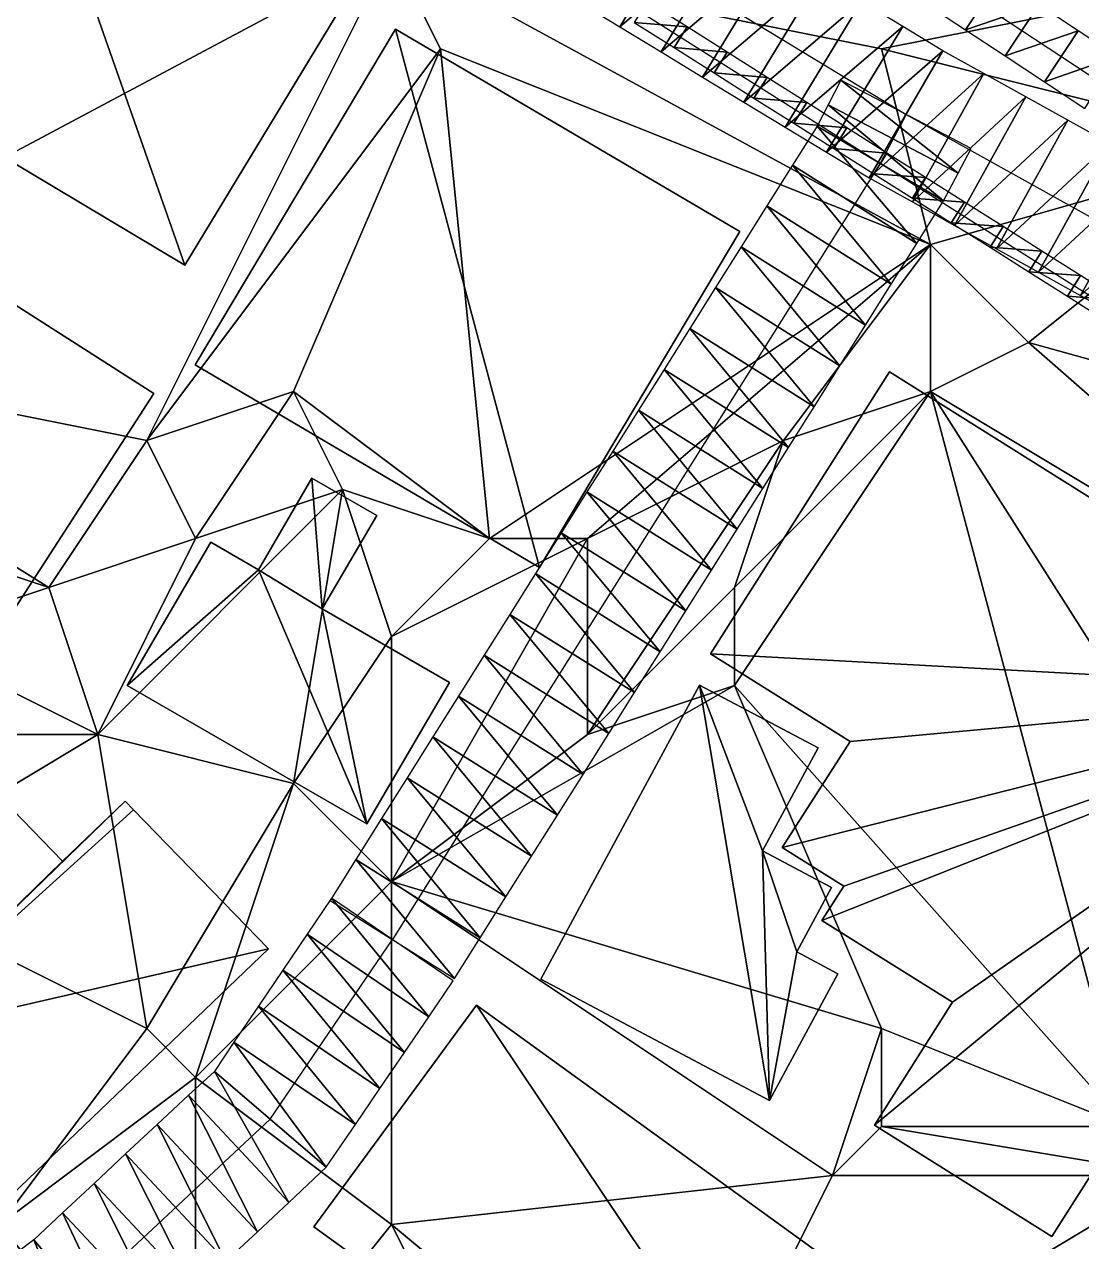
# Model space of a CAD drawing. Header units: metres. Extents: x -1103 to 901, y -902 to 905.
# Drawn here: x -992.99 to -949.83, y 61.3 to 110.99 of the extents above; entities that cross this region are included whole.
import ezdxf

# ---------------------------------------------------------------- set-up
doc = ezdxf.new("R2010")
doc.units = ezdxf.units.M
for name, color, linetype in [('OSM_BUILDING_FOOTPRINTS', 7, 'CONTINUOUS'), ('OSM_BUILDING_ROOFS', 1, 'CONTINUOUS'), ('OSM_BUILDING_WALLS', 8, 'CONTINUOUS'), ('OSM_PATH_AXES', 30, 'CONTINUOUS'), ('OSM_PATH_SURFACE', 30, 'CONTINUOUS'), ('OSM_ROAD_AXES', 2, 'CONTINUOUS'), ('OSM_ROAD_SURFACE', 9, 'CONTINUOUS'), ('OSM_TERRAIN', 3, 'CONTINUOUS')]:
    doc.layers.add(name, color=color, linetype=linetype)

msp = doc.modelspace()

# ---------------------------------------------------------------- linework, layer by layer
at = {"layer": 'OSM_BUILDING_FOOTPRINTS'}
for points in [[(-1002.442, 110.713, 16), (-994.439, 123.929, 16), (-978.444, 114.374, 16), (-986.447, 101.159, 16), (-1002.442, 110.713, 16)], [(-986.016, 97.089, 16.277), (-977.836, 110.802, 16.277), (-963.787, 102.541, 16.277), (-971.966, 88.817, 16.277), (-986.016, 97.089, 16.277)], [(-1015.087, 93.594, 16.032), (-1005.095, 109.065, 16.032), (-998.882, 105.106, 16.032), (-998.352, 105.936, 16.032), (-996.406, 104.697, 16.032), (-997.876, 102.419, 16.032), (-987.707, 95.928, 16.032), (-993.388, 87.147, 16.032), (-1002.353, 92.875, 16.032), (-1007.294, 96.027, 16.032), (-1010.688, 90.785, 16.032), (-1015.087, 93.594, 16.032)], [(-957.674, 96.802, 17.085), (-936.893, 83.764, 17.085), (-951.052, 61.502, 17.085), (-958.292, 66.047, 17.085), (-955.109, 71.068, 17.085), (-960.437, 74.407, 17.085), (-959.542, 75.812, 17.085), (-962.051, 77.382, 17.085), (-959.287, 81.717, 17.085), (-964.98, 85.289, 17.085), (-957.674, 96.802, 17.085)], [(-985.385, 89.856, 17.012), (-983.429, 88.728, 17.012), (-981.251, 92.466, 17.012), (-978.61, 90.94, 17.012), (-980.842, 87.125, 17.012), (-975.636, 84.117, 17.012), (-979.007, 78.355, 17.012), (-988.801, 84.006, 17.012), (-985.385, 89.856, 17.012)], [(-971.911, 72.007, 17.526), (-965.433, 84.017, 17.526), (-960.592, 81.452, 17.526), (-962.858, 77.249, 17.526), (-960.039, 75.757, 17.526), (-961.454, 73.124, 17.526), (-959.785, 72.229, 17.526), (-962.57, 67.053, 17.526), (-971.911, 72.007, 17.526)], [(-1003.226, 65.416, 16.668), (-998.838, 69.618, 16.668), (-1001.7, 72.571, 16.668), (-1000.098, 74.108, 16.668), (-1001.402, 75.446, 16.668), (-998.926, 77.824, 16.668), (-999.645, 78.565, 16.668), (-996.262, 81.805, 16.668), (-994.295, 79.77, 16.668), (-991.443, 76.829, 16.668), (-988.878, 79.284, 16.668), (-988.536, 78.93, 16.668), (-983.02, 73.246, 16.668), (-997.433, 59.444, 16.668), (-1003.226, 65.416, 16.668)], [(-981.173, 61.899, 17.627), (-974.541, 70.946, 17.627), (-949.858, 53.097, 17.627), (-956.501, 44.039, 17.627), (-981.173, 61.899, 17.627)]]:
    msp.add_polyline3d(points, close=True, dxfattribs=at)
at = {"layer": 'OSM_BUILDING_ROOFS'}
for points in [[(-994.439, 123.929, 27.6), (-1002.442, 110.713, 27.6), (-986.447, 101.159, 27.6)], [(-994.439, 123.929, 27.6), (-986.447, 101.159, 27.6), (-978.444, 114.374, 27.6)], [(-977.836, 110.802, 27.877), (-986.016, 97.089, 27.877), (-971.966, 88.817, 27.877)], [(-977.836, 110.802, 27.877), (-971.966, 88.817, 27.877), (-963.787, 102.541, 27.877)], [(-993.388, 87.147, 34.032), (-987.707, 95.928, 34.032), (-997.876, 102.419, 34.032)], [(-936.893, 83.764, 38.285), (-957.674, 96.802, 38.285), (-964.98, 85.289, 38.285)], [(-980.842, 87.125, 28.612), (-981.251, 92.466, 28.612), (-983.429, 88.728, 28.612)], [(-980.842, 87.125, 28.612), (-978.61, 90.94, 28.612), (-981.251, 92.466, 28.612)], [(-983.429, 88.728, 28.612), (-985.385, 89.856, 28.612), (-988.801, 84.006, 28.612)], [(-983.429, 88.728, 28.612), (-988.801, 84.006, 28.612), (-979.007, 78.355, 28.612)], [(-980.842, 87.125, 28.612), (-983.429, 88.728, 28.612), (-979.007, 78.355, 28.612)], [(-979.007, 78.355, 28.612), (-975.636, 84.117, 28.612), (-980.842, 87.125, 28.612)], [(-936.893, 83.764, 38.285), (-964.98, 85.289, 38.285), (-959.287, 81.717, 38.285)], [(-965.433, 84.017, 29.126), (-971.911, 72.007, 29.126), (-962.57, 67.053, 29.126)], [(-962.858, 77.249, 29.126), (-960.592, 81.452, 29.126), (-965.433, 84.017, 29.126)], [(-962.858, 77.249, 29.126), (-965.433, 84.017, 29.126), (-962.57, 67.053, 29.126)], [(-936.893, 83.764, 38.285), (-959.287, 81.717, 38.285), (-962.051, 77.382, 38.285)], [(-936.893, 83.764, 38.285), (-962.051, 77.382, 38.285), (-959.542, 75.812, 38.285)], [(-936.893, 83.764, 38.285), (-959.542, 75.812, 38.285), (-960.437, 74.407, 38.285)], [(-936.893, 83.764, 38.285), (-960.437, 74.407, 38.285), (-955.109, 71.068, 38.285)], [(-936.893, 83.764, 38.285), (-955.109, 71.068, 38.285), (-958.292, 66.047, 38.285)], [(-936.893, 83.764, 38.285), (-958.292, 66.047, 38.285), (-951.052, 61.502, 38.285)], [(-998.838, 69.618, 28.268), (-991.443, 76.829, 28.268), (-994.295, 79.77, 28.268)], [(-998.838, 69.618, 28.268), (-988.536, 78.93, 28.268), (-988.878, 79.284, 28.268)], [(-998.838, 69.618, 28.268), (-988.878, 79.284, 28.268), (-991.443, 76.829, 28.268)], [(-998.838, 69.618, 28.268), (-983.02, 73.246, 28.268), (-988.536, 78.93, 28.268)], [(-961.454, 73.124, 29.126), (-960.039, 75.757, 29.126), (-962.858, 77.249, 29.126)], [(-962.858, 77.249, 29.126), (-962.57, 67.053, 29.126), (-961.454, 73.124, 29.126)], [(-998.838, 69.618, 28.268), (-997.433, 59.444, 28.268), (-983.02, 73.246, 28.268)], [(-962.57, 67.053, 29.126), (-959.785, 72.229, 29.126), (-961.454, 73.124, 29.126)], [(-974.541, 70.946, 35.627), (-981.173, 61.899, 35.627), (-956.501, 44.039, 35.627)], [(-974.541, 70.946, 35.627), (-956.501, 44.039, 35.627), (-949.858, 53.097, 35.627)]]:
    msp.add_3dface(points, dxfattribs=at)
at = {"layer": 'OSM_BUILDING_WALLS'}
for points in [[(-986.447, 101.159, 16), (-978.444, 114.374, 16), (-978.444, 114.374, 27.6)], [(-986.447, 101.159, 16), (-978.444, 114.374, 27.6), (-986.447, 101.159, 27.6)], [(-1002.442, 110.713, 16), (-986.447, 101.159, 16), (-986.447, 101.159, 27.6)], [(-1002.442, 110.713, 16), (-986.447, 101.159, 27.6), (-1002.442, 110.713, 27.6)], [(-977.836, 110.802, 16.277), (-986.016, 97.089, 16.277), (-986.016, 97.089, 27.877)], [(-977.836, 110.802, 16.277), (-986.016, 97.089, 27.877), (-977.836, 110.802, 27.877)], [(-963.787, 102.541, 16.277), (-977.836, 110.802, 16.277), (-977.836, 110.802, 27.877)], [(-963.787, 102.541, 16.277), (-977.836, 110.802, 27.877), (-963.787, 102.541, 27.877)], [(-987.707, 95.928, 16.032), (-997.876, 102.419, 16.032), (-997.876, 102.419, 34.032)], [(-987.707, 95.928, 16.032), (-997.876, 102.419, 34.032), (-987.707, 95.928, 34.032)], [(-971.966, 88.817, 16.277), (-963.787, 102.541, 16.277), (-963.787, 102.541, 27.877)], [(-971.966, 88.817, 16.277), (-963.787, 102.541, 27.877), (-971.966, 88.817, 27.877)], [(-986.016, 97.089, 16.277), (-971.966, 88.817, 16.277), (-971.966, 88.817, 27.877)], [(-986.016, 97.089, 16.277), (-971.966, 88.817, 27.877), (-986.016, 97.089, 27.877)], [(-957.674, 96.802, 17.085), (-964.98, 85.289, 17.085), (-964.98, 85.289, 38.285)], [(-957.674, 96.802, 17.085), (-964.98, 85.289, 38.285), (-957.674, 96.802, 38.285)], [(-936.893, 83.764, 17.085), (-957.674, 96.802, 17.085), (-957.674, 96.802, 38.285)], [(-936.893, 83.764, 17.085), (-957.674, 96.802, 38.285), (-936.893, 83.764, 38.285)], [(-993.388, 87.147, 16.032), (-987.707, 95.928, 16.032), (-987.707, 95.928, 34.032)], [(-993.388, 87.147, 16.032), (-987.707, 95.928, 34.032), (-993.388, 87.147, 34.032)], [(-981.251, 92.466, 17.012), (-983.429, 88.728, 17.012), (-983.429, 88.728, 28.612)], [(-981.251, 92.466, 17.012), (-983.429, 88.728, 28.612), (-981.251, 92.466, 28.612)], [(-978.61, 90.94, 17.012), (-981.251, 92.466, 17.012), (-981.251, 92.466, 28.612)], [(-978.61, 90.94, 17.012), (-981.251, 92.466, 28.612), (-978.61, 90.94, 28.612)], [(-980.842, 87.125, 17.012), (-978.61, 90.94, 17.012), (-978.61, 90.94, 28.612)], [(-980.842, 87.125, 17.012), (-978.61, 90.94, 28.612), (-980.842, 87.125, 28.612)], [(-985.385, 89.856, 17.012), (-988.801, 84.006, 17.012), (-988.801, 84.006, 28.612)], [(-985.385, 89.856, 17.012), (-988.801, 84.006, 28.612), (-985.385, 89.856, 28.612)], [(-983.429, 88.728, 17.012), (-985.385, 89.856, 17.012), (-985.385, 89.856, 28.612)], [(-983.429, 88.728, 17.012), (-985.385, 89.856, 28.612), (-983.429, 88.728, 28.612)], [(-975.636, 84.117, 17.012), (-980.842, 87.125, 17.012), (-980.842, 87.125, 28.612)], [(-975.636, 84.117, 17.012), (-980.842, 87.125, 28.612), (-975.636, 84.117, 28.612)], [(-964.98, 85.289, 17.085), (-959.287, 81.717, 17.085), (-959.287, 81.717, 38.285)], [(-964.98, 85.289, 17.085), (-959.287, 81.717, 38.285), (-964.98, 85.289, 38.285)], [(-988.801, 84.006, 17.012), (-979.007, 78.355, 17.012), (-979.007, 78.355, 28.612)], [(-988.801, 84.006, 17.012), (-979.007, 78.355, 28.612), (-988.801, 84.006, 28.612)], [(-979.007, 78.355, 17.012), (-975.636, 84.117, 17.012), (-975.636, 84.117, 28.612)], [(-979.007, 78.355, 17.012), (-975.636, 84.117, 28.612), (-979.007, 78.355, 28.612)], [(-965.433, 84.017, 17.526), (-971.911, 72.007, 17.526), (-971.911, 72.007, 29.126)], [(-965.433, 84.017, 17.526), (-971.911, 72.007, 29.126), (-965.433, 84.017, 29.126)], [(-960.592, 81.452, 17.526), (-965.433, 84.017, 17.526), (-965.433, 84.017, 29.126)], [(-960.592, 81.452, 17.526), (-965.433, 84.017, 29.126), (-960.592, 81.452, 29.126)], [(-951.052, 61.502, 17.085), (-936.893, 83.764, 17.085), (-936.893, 83.764, 38.285)], [(-951.052, 61.502, 17.085), (-936.893, 83.764, 38.285), (-951.052, 61.502, 38.285)], [(-959.287, 81.717, 17.085), (-962.051, 77.382, 17.085), (-962.051, 77.382, 38.285)], [(-959.287, 81.717, 17.085), (-962.051, 77.382, 38.285), (-959.287, 81.717, 38.285)], [(-962.858, 77.249, 17.526), (-960.592, 81.452, 17.526), (-960.592, 81.452, 29.126)], [(-962.858, 77.249, 17.526), (-960.592, 81.452, 29.126), (-962.858, 77.249, 29.126)], [(-991.443, 76.829, 16.668), (-994.295, 79.77, 16.668), (-994.295, 79.77, 28.268)], [(-991.443, 76.829, 16.668), (-994.295, 79.77, 28.268), (-991.443, 76.829, 28.268)], [(-988.878, 79.284, 16.668), (-991.443, 76.829, 16.668), (-991.443, 76.829, 28.268)], [(-988.878, 79.284, 16.668), (-991.443, 76.829, 28.268), (-988.878, 79.284, 28.268)], [(-988.536, 78.93, 16.668), (-988.878, 79.284, 16.668), (-988.878, 79.284, 28.268)], [(-988.536, 78.93, 16.668), (-988.878, 79.284, 28.268), (-988.536, 78.93, 28.268)], [(-983.02, 73.246, 16.668), (-988.536, 78.93, 16.668), (-988.536, 78.93, 28.268)], [(-983.02, 73.246, 16.668), (-988.536, 78.93, 28.268), (-983.02, 73.246, 28.268)], [(-960.039, 75.757, 17.526), (-962.858, 77.249, 17.526), (-962.858, 77.249, 29.126)], [(-960.039, 75.757, 17.526), (-962.858, 77.249, 29.126), (-960.039, 75.757, 29.126)], [(-962.051, 77.382, 17.085), (-959.542, 75.812, 17.085), (-959.542, 75.812, 38.285)], [(-962.051, 77.382, 17.085), (-959.542, 75.812, 38.285), (-962.051, 77.382, 38.285)], [(-961.454, 73.124, 17.526), (-960.039, 75.757, 17.526), (-960.039, 75.757, 29.126)], [(-961.454, 73.124, 17.526), (-960.039, 75.757, 29.126), (-961.454, 73.124, 29.126)], [(-959.542, 75.812, 17.085), (-960.437, 74.407, 17.085), (-960.437, 74.407, 38.285)], [(-959.542, 75.812, 17.085), (-960.437, 74.407, 38.285), (-959.542, 75.812, 38.285)], [(-960.437, 74.407, 17.085), (-955.109, 71.068, 17.085), (-955.109, 71.068, 38.285)], [(-960.437, 74.407, 17.085), (-955.109, 71.068, 38.285), (-960.437, 74.407, 38.285)], [(-997.433, 59.444, 16.668), (-983.02, 73.246, 16.668), (-983.02, 73.246, 28.268)], [(-997.433, 59.444, 16.668), (-983.02, 73.246, 28.268), (-997.433, 59.444, 28.268)], [(-959.785, 72.229, 17.526), (-961.454, 73.124, 17.526), (-961.454, 73.124, 29.126)], [(-959.785, 72.229, 17.526), (-961.454, 73.124, 29.126), (-959.785, 72.229, 29.126)], [(-962.57, 67.053, 17.526), (-959.785, 72.229, 17.526), (-959.785, 72.229, 29.126)], [(-962.57, 67.053, 17.526), (-959.785, 72.229, 29.126), (-962.57, 67.053, 29.126)], [(-971.911, 72.007, 17.526), (-962.57, 67.053, 17.526), (-962.57, 67.053, 29.126)], [(-971.911, 72.007, 17.526), (-962.57, 67.053, 29.126), (-971.911, 72.007, 29.126)], [(-974.541, 70.946, 17.627), (-981.173, 61.899, 17.627), (-981.173, 61.899, 35.627)], [(-974.541, 70.946, 17.627), (-981.173, 61.899, 35.627), (-974.541, 70.946, 35.627)], [(-949.858, 53.097, 17.627), (-974.541, 70.946, 17.627), (-974.541, 70.946, 35.627)], [(-949.858, 53.097, 17.627), (-974.541, 70.946, 35.627), (-949.858, 53.097, 35.627)], [(-955.109, 71.068, 17.085), (-958.292, 66.047, 17.085), (-958.292, 66.047, 38.285)], [(-955.109, 71.068, 17.085), (-958.292, 66.047, 38.285), (-955.109, 71.068, 38.285)], [(-958.292, 66.047, 17.085), (-951.052, 61.502, 17.085), (-951.052, 61.502, 38.285)], [(-958.292, 66.047, 17.085), (-951.052, 61.502, 38.285), (-958.292, 66.047, 38.285)], [(-981.173, 61.899, 17.627), (-956.501, 44.039, 17.627), (-956.501, 44.039, 35.627)], [(-981.173, 61.899, 17.627), (-956.501, 44.039, 35.627), (-981.173, 61.899, 35.627)]]:
    msp.add_3dface(points, dxfattribs=at)
at = {"layer": 'OSM_PATH_AXES'}
for points in [[(-966.805, 120.324, 18.023), (-949.041, 108.624, 18.629), (-915.128, 88.331, 19.102), (-908.098, 83.454, 19.241), (-898.613, 78.135, 19.687), (-871.885, 62.509, 19.656), (-840.349, 43.665, 18.442), (-808.967, 23.594, 16.412), (-790.186, 11.396, 16.733), (-789.125, 10.202, 16.702), (-784.129, 6.431, 17.328), (-774.921, -1.598, 17.995), (-758.362, -14.625, 18.592), (-741.748, -31.512, 20.176), (-735.857, -37.053, 19.852), (-700.871, -69.51, 20.233)], [(-728.539, -50.766, 21.259), (-740.676, -40.835, 20.932), (-757.997, -26.259, 19.966), (-782.095, -4.164, 17.696), (-794.287, 10.268, 16.676), (-809.84, 21.703, 16.404), (-816.87, 26.801, 17.225), (-830.411, 35.039, 17.679), (-843.665, 43.046, 18.705), (-863.429, 54.58, 19.599), (-875.942, 62.62, 19.948), (-888.4, 68.503, 20.089), (-919.505, 82.547, 19.404), (-935.898, 91.317, 19.055), (-958.05, 105.317, 18.452), (-980.876, 119.738, 18.084)]]:
    msp.add_polyline3d(points, dxfattribs=at)
at = {"layer": 'OSM_PATH_SURFACE'}
for points in [[(-956.188, 111.835, 18.438), (-954.573, 110.771, 18.457), (-953.198, 112.859, 18.38)], [(-954.573, 110.771, 18.457), (-951.583, 111.795, 18.515), (-953.198, 112.859, 18.38)], [(-965.935, 110.89, 18.294), (-967.565, 111.92, 18.249), (-968.1, 111.075, 18.269)], [(-954.573, 110.771, 18.457), (-952.958, 109.707, 18.548), (-951.583, 111.795, 18.515)], [(-952.958, 109.707, 18.548), (-949.968, 110.732, 18.582), (-951.583, 111.795, 18.515)], [(-965.935, 110.89, 18.294), (-968.1, 111.075, 18.269), (-966.469, 110.045, 18.314)], [(-964.305, 109.86, 18.34), (-965.935, 110.89, 18.294), (-966.469, 110.045, 18.314)], [(-952.958, 109.707, 18.548), (-951.344, 108.644, 18.644), (-949.968, 110.732, 18.582)], [(-951.344, 108.644, 18.644), (-948.377, 109.683, 18.677), (-949.968, 110.732, 18.582)], [(-964.305, 109.86, 18.34), (-966.469, 110.045, 18.314), (-964.839, 109.015, 18.36)], [(-962.674, 108.83, 18.385), (-964.305, 109.86, 18.34), (-964.839, 109.015, 18.36)], [(-951.344, 108.644, 18.644), (-949.706, 107.565, 18.732), (-948.377, 109.683, 18.677)], [(-962.674, 108.83, 18.385), (-964.839, 109.015, 18.36), (-963.208, 107.985, 18.405)], [(-961.044, 107.8, 18.431), (-962.674, 108.83, 18.385), (-963.208, 107.985, 18.405)], [(-961.044, 107.8, 18.431), (-963.208, 107.985, 18.405), (-961.578, 106.955, 18.451)], [(-959.413, 106.77, 18.476), (-961.044, 107.8, 18.431), (-961.578, 106.955, 18.451)], [(-959.413, 106.77, 18.476), (-961.578, 106.955, 18.451), (-959.947, 105.925, 18.497)], [(-957.783, 105.74, 18.522), (-959.413, 106.77, 18.476), (-959.947, 105.925, 18.497)], [(-957.783, 105.74, 18.522), (-959.947, 105.925, 18.497), (-958.317, 104.895, 18.542)], [(-956.2, 104.74, 18.578), (-957.783, 105.74, 18.522), (-958.317, 104.895, 18.542)], [(-956.2, 104.74, 18.578), (-958.317, 104.895, 18.542), (-956.735, 103.895, 18.586)], [(-954.618, 103.74, 18.655), (-956.2, 104.74, 18.578), (-956.735, 103.895, 18.586)], [(-954.618, 103.74, 18.655), (-956.735, 103.895, 18.586), (-955.152, 102.895, 18.657)], [(-953.036, 102.74, 18.734), (-954.618, 103.74, 18.655), (-955.152, 102.895, 18.657)], [(-953.036, 102.74, 18.734), (-955.152, 102.895, 18.657), (-953.57, 101.895, 18.747)], [(-951.454, 101.74, 18.835), (-953.036, 102.74, 18.734), (-953.57, 101.895, 18.747)], [(-951.454, 101.74, 18.835), (-953.57, 101.895, 18.747), (-951.988, 100.895, 18.848)], [(-949.871, 100.74, 18.936), (-951.454, 101.74, 18.835), (-951.988, 100.895, 18.848)], [(-949.871, 100.74, 18.936), (-951.988, 100.895, 18.848), (-950.406, 99.894, 18.949)], [(-948.289, 99.74, 18.987), (-949.871, 100.74, 18.936), (-950.406, 99.894, 18.949)], [(-948.289, 99.74, 18.987), (-950.406, 99.894, 18.949), (-948.823, 98.894, 18.984)]]:
    msp.add_3dface(points, dxfattribs=at)
at = {"layer": 'OSM_ROAD_AXES'}
for points in [[(-1100, 195.877, 17.277), (-1097.528, 194.262, 17.366), (-1065.394, 173.671, 18.048), (-1011.009, 140.042, 18.046), (-957, 107.319, 18.41), (-917.527, 85.368, 19.253), (-809.409, 22.466, 16.407), (-793.16, 9.781, 16.642), (-792.364, 8.675, 16.575), (-790.606, 7.238, 16.561), (-738.543, -38.988, 20.274), (-702.076, -71.037, 20.371), (-697.588, -76.035, 19.44)], [(-957, 107.319, 18.41), (-958.05, 105.317, 18.452), (-977.968, 73.633, 19.857)], [(-997.699, 53.759, 18.971), (-990.669, 59.079, 19.204), (-982.953, 66.29, 19.747), (-977.968, 73.633, 19.857)]]:
    msp.add_polyline3d(points, dxfattribs=at)
at = {"layer": 'OSM_ROAD_SURFACE'}
for points in [[(-970.369, 111.911, 18.193), (-968.681, 110.889, 18.239), (-965.572, 116.02, 18.074)], [(-968.681, 110.889, 18.239), (-963.884, 114.998, 18.08), (-965.572, 116.02, 18.074)], [(-968.681, 110.889, 18.239), (-966.993, 109.866, 18.285), (-963.884, 114.998, 18.08)], [(-966.993, 109.866, 18.285), (-962.196, 113.975, 18.091), (-963.884, 114.998, 18.08)], [(-966.993, 109.866, 18.285), (-965.305, 108.843, 18.331), (-962.196, 113.975, 18.091)], [(-965.305, 108.843, 18.331), (-960.509, 112.952, 18.318), (-962.196, 113.975, 18.091)], [(-965.305, 108.843, 18.331), (-963.618, 107.821, 18.377), (-960.509, 112.952, 18.318)], [(-963.618, 107.821, 18.377), (-958.821, 111.93, 18.365), (-960.509, 112.952, 18.318)], [(-963.618, 107.821, 18.377), (-961.93, 106.798, 18.422), (-958.821, 111.93, 18.365)], [(-961.93, 106.798, 18.422), (-957.133, 110.907, 18.385), (-958.821, 111.93, 18.365)], [(-961.93, 106.798, 18.422), (-960.242, 105.776, 18.468), (-957.133, 110.907, 18.385)], [(-960.242, 105.776, 18.468), (-955.493, 109.913, 18.438), (-957.133, 110.907, 18.385)], [(-960.242, 105.776, 18.468), (-958.506, 104.725, 18.515), (-955.493, 109.913, 18.438)], [(-958.506, 104.725, 18.515), (-953.826, 108.986, 18.528), (-955.493, 109.913, 18.438)], [(-958.506, 104.725, 18.515), (-956.742, 103.743, 18.561), (-953.826, 108.986, 18.528)], [(-956.742, 103.743, 18.561), (-952.109, 108.032, 18.61), (-953.826, 108.986, 18.528)], [(-959.656, 108.713, 18.387), (-960.181, 107.712, 18.411), (-954.868, 104.924, 18.589)], [(-959.656, 108.713, 18.387), (-954.868, 104.924, 18.589), (-954.343, 105.925, 18.583)], [(-956.742, 103.743, 18.561), (-955.025, 102.788, 18.634), (-952.109, 108.032, 18.61)], [(-955.025, 102.788, 18.634), (-950.393, 107.078, 18.69), (-952.109, 108.032, 18.61)], [(-960.181, 107.712, 18.411), (-960.634, 106.841, 18.433), (-955.466, 103.794, 18.595)], [(-960.181, 107.712, 18.411), (-955.466, 103.794, 18.595), (-954.868, 104.924, 18.589)], [(-955.025, 102.788, 18.634), (-953.309, 101.834, 18.73), (-950.393, 107.078, 18.69)], [(-953.309, 101.834, 18.73), (-948.677, 106.123, 18.771), (-950.393, 107.078, 18.69)], [(-960.634, 106.841, 18.433), (-961.638, 105.246, 18.471), (-956.558, 102.053, 18.618)], [(-960.634, 106.841, 18.433), (-956.558, 102.053, 18.618), (-955.466, 103.794, 18.595)], [(-953.309, 101.834, 18.73), (-951.593, 100.879, 18.834), (-948.677, 106.123, 18.771)], [(-951.593, 100.879, 18.834), (-946.961, 105.169, 18.851), (-948.677, 106.123, 18.771)], [(-961.638, 105.246, 18.471), (-962.686, 103.579, 18.602), (-957.607, 100.385, 18.656)], [(-961.638, 105.246, 18.471), (-957.607, 100.385, 18.656), (-956.558, 102.053, 18.618)], [(-951.593, 100.879, 18.834), (-949.877, 99.925, 18.938), (-946.961, 105.169, 18.851)], [(-949.877, 99.925, 18.938), (-945.244, 104.214, 18.946), (-946.961, 105.169, 18.851)], [(-949.877, 99.925, 18.938), (-948.16, 98.971, 18.958), (-945.244, 104.214, 18.946)], [(-962.686, 103.579, 18.602), (-963.735, 101.911, 18.613), (-958.655, 98.718, 18.68)], [(-962.686, 103.579, 18.602), (-958.655, 98.718, 18.68), (-957.607, 100.385, 18.656)], [(-963.735, 101.911, 18.613), (-964.783, 100.244, 18.624), (-959.703, 97.05, 18.707)], [(-963.735, 101.911, 18.613), (-959.703, 97.05, 18.707), (-958.655, 98.718, 18.68)], [(-964.783, 100.244, 18.624), (-965.831, 98.576, 18.635), (-960.752, 95.383, 18.771)], [(-964.783, 100.244, 18.624), (-960.752, 95.383, 18.771), (-959.703, 97.05, 18.707)], [(-965.831, 98.576, 18.635), (-966.88, 96.908, 18.647), (-961.8, 93.715, 18.825)], [(-965.831, 98.576, 18.635), (-961.8, 93.715, 18.825), (-960.752, 95.383, 18.771)], [(-966.88, 96.908, 18.647), (-967.928, 95.241, 18.658), (-962.848, 92.047, 18.873)], [(-966.88, 96.908, 18.647), (-962.848, 92.047, 18.873), (-961.8, 93.715, 18.825)], [(-967.928, 95.241, 18.658), (-968.976, 93.573, 18.669), (-963.897, 90.38, 18.951)], [(-967.928, 95.241, 18.658), (-963.897, 90.38, 18.951), (-962.848, 92.047, 18.873)], [(-968.976, 93.573, 18.669), (-970.025, 91.906, 18.747), (-964.945, 88.712, 19.028)], [(-968.976, 93.573, 18.669), (-964.945, 88.712, 19.028), (-963.897, 90.38, 18.951)], [(-970.025, 91.906, 18.747), (-971.073, 90.238, 18.846), (-965.993, 87.045, 19.106)], [(-970.025, 91.906, 18.747), (-965.993, 87.045, 19.106), (-964.945, 88.712, 19.028)], [(-971.073, 90.238, 18.846), (-972.121, 88.57, 19.023), (-967.042, 85.377, 19.184)], [(-971.073, 90.238, 18.846), (-967.042, 85.377, 19.184), (-965.993, 87.045, 19.106)], [(-972.121, 88.57, 19.023), (-973.17, 86.903, 19.136), (-968.09, 83.709, 19.276)], [(-972.121, 88.57, 19.023), (-968.09, 83.709, 19.276), (-967.042, 85.377, 19.184)], [(-973.17, 86.903, 19.136), (-974.218, 85.235, 19.25), (-969.138, 82.042, 19.455)], [(-973.17, 86.903, 19.136), (-969.138, 82.042, 19.455), (-968.09, 83.709, 19.276)], [(-974.218, 85.235, 19.25), (-975.266, 83.568, 19.364), (-970.187, 80.374, 19.84)], [(-974.218, 85.235, 19.25), (-970.187, 80.374, 19.84), (-969.138, 82.042, 19.455)], [(-975.266, 83.568, 19.364), (-976.315, 81.9, 19.478), (-971.235, 78.707, 19.85)], [(-975.266, 83.568, 19.364), (-971.235, 78.707, 19.85), (-970.187, 80.374, 19.84)], [(-976.315, 81.9, 19.478), (-977.363, 80.232, 19.592), (-972.283, 77.039, 19.86)], [(-976.315, 81.9, 19.478), (-972.283, 77.039, 19.86), (-971.235, 78.707, 19.85)], [(-977.363, 80.232, 19.592), (-978.411, 78.565, 19.663), (-973.332, 75.371, 19.871)], [(-977.363, 80.232, 19.592), (-973.332, 75.371, 19.871), (-972.283, 77.039, 19.86)], [(-978.411, 78.565, 19.663), (-979.46, 76.897, 19.674), (-974.38, 73.704, 19.89)], [(-978.411, 78.565, 19.663), (-974.38, 73.704, 19.89), (-973.332, 75.371, 19.871)], [(-979.46, 76.897, 19.674), (-980.508, 75.23, 19.698), (-975.428, 72.036, 19.902)], [(-979.46, 76.897, 19.674), (-975.428, 72.036, 19.902), (-974.38, 73.704, 19.89)], [(-976.483, 70.479, 19.913), (-980.45, 75.318, 19.697), (-981.447, 73.849, 19.711)], [(-976.483, 70.479, 19.913), (-975.486, 71.948, 19.902), (-980.45, 75.318, 19.697)], [(-977.48, 69.011, 19.923), (-981.447, 73.849, 19.711), (-982.444, 72.381, 19.724)], [(-977.48, 69.011, 19.923), (-976.483, 70.479, 19.913), (-981.447, 73.849, 19.711)], [(-978.477, 67.542, 19.918), (-982.444, 72.381, 19.724), (-983.441, 70.912, 19.738)], [(-978.477, 67.542, 19.918), (-977.48, 69.011, 19.923), (-982.444, 72.381, 19.724)], [(-979.474, 66.073, 19.895), (-983.441, 70.912, 19.738), (-984.438, 69.443, 19.743)], [(-979.474, 66.073, 19.895), (-978.477, 67.542, 19.918), (-983.441, 70.912, 19.738)], [(-980.673, 64.34, 19.868), (-984.438, 69.443, 19.743), (-985.234, 68.239, 19.725)], [(-980.673, 64.34, 19.868), (-979.474, 66.073, 19.895), (-984.438, 69.443, 19.743)], [(-982.191, 62.896, 19.743), (-985.234, 68.239, 19.725), (-986.288, 67.28, 19.671)], [(-982.191, 62.896, 19.743), (-980.673, 64.34, 19.868), (-985.234, 68.239, 19.725)], [(-983.477, 61.694, 19.625), (-986.288, 67.28, 19.671), (-987.573, 66.078, 19.592)], [(-983.477, 61.694, 19.625), (-982.191, 62.896, 19.743), (-986.288, 67.28, 19.671)], [(-984.763, 60.492, 19.508), (-987.573, 66.078, 19.592), (-988.859, 64.876, 19.512)], [(-984.763, 60.492, 19.508), (-983.477, 61.694, 19.625), (-987.573, 66.078, 19.592)], [(-986.048, 59.291, 19.392), (-988.859, 64.876, 19.512), (-990.145, 63.674, 19.433)], [(-986.048, 59.291, 19.392), (-984.763, 60.492, 19.508), (-988.859, 64.876, 19.512)], [(-987.334, 58.089, 19.313), (-990.145, 63.674, 19.433), (-991.431, 62.473, 19.354)], [(-987.334, 58.089, 19.313), (-986.048, 59.291, 19.392), (-990.145, 63.674, 19.433)], [(-988.737, 56.784, 19.227), (-991.431, 62.473, 19.354), (-992.6, 61.374, 19.281)], [(-988.737, 56.784, 19.227), (-987.334, 58.089, 19.313), (-991.431, 62.473, 19.354)], [(-990.264, 55.623, 19.124), (-992.6, 61.374, 19.281), (-993.885, 60.407, 19.195)], [(-990.264, 55.623, 19.124), (-988.737, 56.784, 19.227), (-992.6, 61.374, 19.281)]]:
    msp.add_3dface(points, dxfattribs=at)
at = {"layer": 'OSM_TERRAIN'}
for points in [[(-1008, 98, 18.049), (-984, 132, 18.22), (-996, 136, 18.123)], [(-1008, 98, 18.049), (-978, 114, 18.011), (-984, 132, 18.22)], [(-988, 94, 18.167), (-978, 114, 18.011), (-1008, 98, 18.049)], [(-988, 94, 18.167), (-976, 110, 18.495), (-978, 114, 18.011)], [(-956, 102, 18.569), (-978, 114, 18.011), (-976, 110, 18.495)], [(-956, 102, 18.569), (-958, 110, 18.314), (-978, 114, 18.011)], [(-958, 110, 18.314), (-948, 112, 18.497), (-978, 114, 18.011)], [(-942, 106, 18.95), (-948, 112, 18.497), (-958, 110, 18.314)], [(-988, 94, 18.167), (-982, 96, 18.582), (-976, 110, 18.495)], [(-982, 96, 18.582), (-974, 90, 18.64), (-976, 110, 18.495)], [(-976, 110, 18.495), (-974, 90, 18.64), (-956, 102, 18.569)], [(-956, 102, 18.569), (-942, 106, 18.95), (-958, 110, 18.314)], [(-952, 98, 18.883), (-942, 106, 18.95), (-956, 102, 18.569)], [(-952, 98, 18.883), (-916, 88, 19.114), (-942, 106, 18.95)], [(-970, 90, 18.886), (-956, 102, 18.569), (-974, 90, 18.64)], [(-970, 90, 18.886), (-962, 94, 18.708), (-956, 102, 18.569)], [(-956, 96, 19.455), (-956, 102, 18.569), (-962, 94, 18.708)], [(-956, 96, 19.455), (-952, 98, 18.883), (-956, 102, 18.569)], [(-998, 90, 18.098), (-992, 88, 18.169), (-1008, 98, 18.049)], [(-1008, 98, 18.049), (-992, 88, 18.169), (-988, 94, 18.167)], [(-956, 96, 19.455), (-936, 84, 19.284), (-952, 98, 18.883)], [(-936, 84, 19.284), (-916, 88, 19.114), (-952, 98, 18.883)], [(-988, 94, 18.167), (-986, 90, 19.071), (-982, 96, 18.582)], [(-986, 90, 19.071), (-980, 92, 19.076), (-982, 96, 18.582)], [(-980, 92, 19.076), (-974, 90, 18.64), (-982, 96, 18.582)], [(-964, 84, 19.743), (-948, 66, 19.51), (-956, 96, 19.455)], [(-964, 84, 19.743), (-956, 96, 19.455), (-964, 88, 19.1)], [(-964, 88, 19.1), (-956, 96, 19.455), (-962, 94, 18.708)], [(-948, 66, 19.51), (-942, 74, 19.566), (-956, 96, 19.455)], [(-942, 74, 19.566), (-936, 84, 19.284), (-956, 96, 19.455)], [(-992, 88, 18.169), (-986, 90, 19.071), (-988, 94, 18.167)], [(-964, 88, 19.1), (-962, 94, 18.708), (-970, 82, 19.238)], [(-970, 82, 19.238), (-962, 94, 18.708), (-970, 90, 18.886)], [(-982, 80, 19.109), (-980, 92, 19.076), (-990, 82, 19.127)], [(-990, 82, 19.127), (-980, 92, 19.076), (-986, 90, 19.071)], [(-982, 80, 19.109), (-978, 86, 19.111), (-980, 92, 19.076)], [(-978, 86, 19.111), (-974, 90, 18.64), (-980, 92, 19.076)], [(-998, 86, 18.611), (-992, 88, 18.169), (-998, 90, 18.098)], [(-992, 88, 18.169), (-990, 82, 19.127), (-986, 90, 19.071)], [(-978, 76, 19.848), (-970, 82, 19.238), (-970, 90, 18.886)], [(-978, 76, 19.848), (-970, 90, 18.886), (-978, 86, 19.111)], [(-978, 86, 19.111), (-970, 90, 18.886), (-974, 90, 18.64)], [(-990, 82, 19.127), (-992, 88, 18.169), (-998, 86, 18.611)], [(-970, 82, 19.238), (-964, 84, 19.743), (-964, 88, 19.1)], [(-996, 82, 18.695), (-990, 82, 19.127), (-998, 86, 18.611)], [(-982, 80, 19.109), (-978, 76, 19.848), (-978, 86, 19.111)], [(-978, 76, 19.848), (-958, 70, 19.74), (-964, 84, 19.743)], [(-978, 76, 19.848), (-964, 84, 19.743), (-970, 82, 19.238)], [(-958, 70, 19.74), (-948, 66, 19.51), (-964, 84, 19.743)], [(-1000, 76, 19.082), (-990, 82, 19.127), (-996, 82, 18.695)], [(-1000, 76, 19.082), (-988, 70, 19.141), (-990, 82, 19.127)], [(-988, 70, 19.141), (-982, 80, 19.109), (-990, 82, 19.127)], [(-988, 70, 19.141), (-986, 68, 19.655), (-982, 80, 19.109)], [(-986, 68, 19.655), (-978, 76, 19.848), (-982, 80, 19.109)], [(-994, 62, 19.214), (-988, 70, 19.141), (-1000, 76, 19.082)], [(-978, 62, 19.903), (-978, 76, 19.848), (-986, 68, 19.655)], [(-978, 62, 19.903), (-960, 64, 19.811), (-978, 76, 19.848)], [(-960, 64, 19.811), (-958, 70, 19.74), (-978, 76, 19.848)], [(-994, 62, 19.214), (-986, 68, 19.655), (-988, 70, 19.141)], [(-960, 64, 19.811), (-958, 66, 19.489), (-958, 70, 19.74)], [(-958, 66, 19.489), (-948, 66, 19.51), (-958, 70, 19.74)], [(-986, 52, 19.084), (-986, 68, 19.655), (-994, 62, 19.214)], [(-986, 52, 19.084), (-978, 62, 19.903), (-986, 68, 19.655)], [(-1038, 38, 18.839), (-986, 52, 19.084), (-1010, 66, 18.73)], [(-1010, 66, 18.73), (-986, 52, 19.084), (-994, 62, 19.214)], [(-960, 64, 19.811), (-946, 64, 20.006), (-958, 66, 19.489)], [(-946, 64, 20.006), (-948, 66, 19.51), (-958, 66, 19.489)], [(-978, 62, 19.903), (-966, 52, 19.903), (-960, 64, 19.811)], [(-946, 40, 20.109), (-946, 64, 20.006), (-966, 52, 19.903)], [(-966, 52, 19.903), (-946, 64, 20.006), (-960, 64, 19.811)], [(-986, 52, 19.084), (-974, 54, 19.425), (-978, 62, 19.903)], [(-974, 54, 19.425), (-966, 52, 19.903), (-978, 62, 19.903)]]:
    msp.add_3dface(points, dxfattribs=at)

doc.saveas('drawing.dxf')
